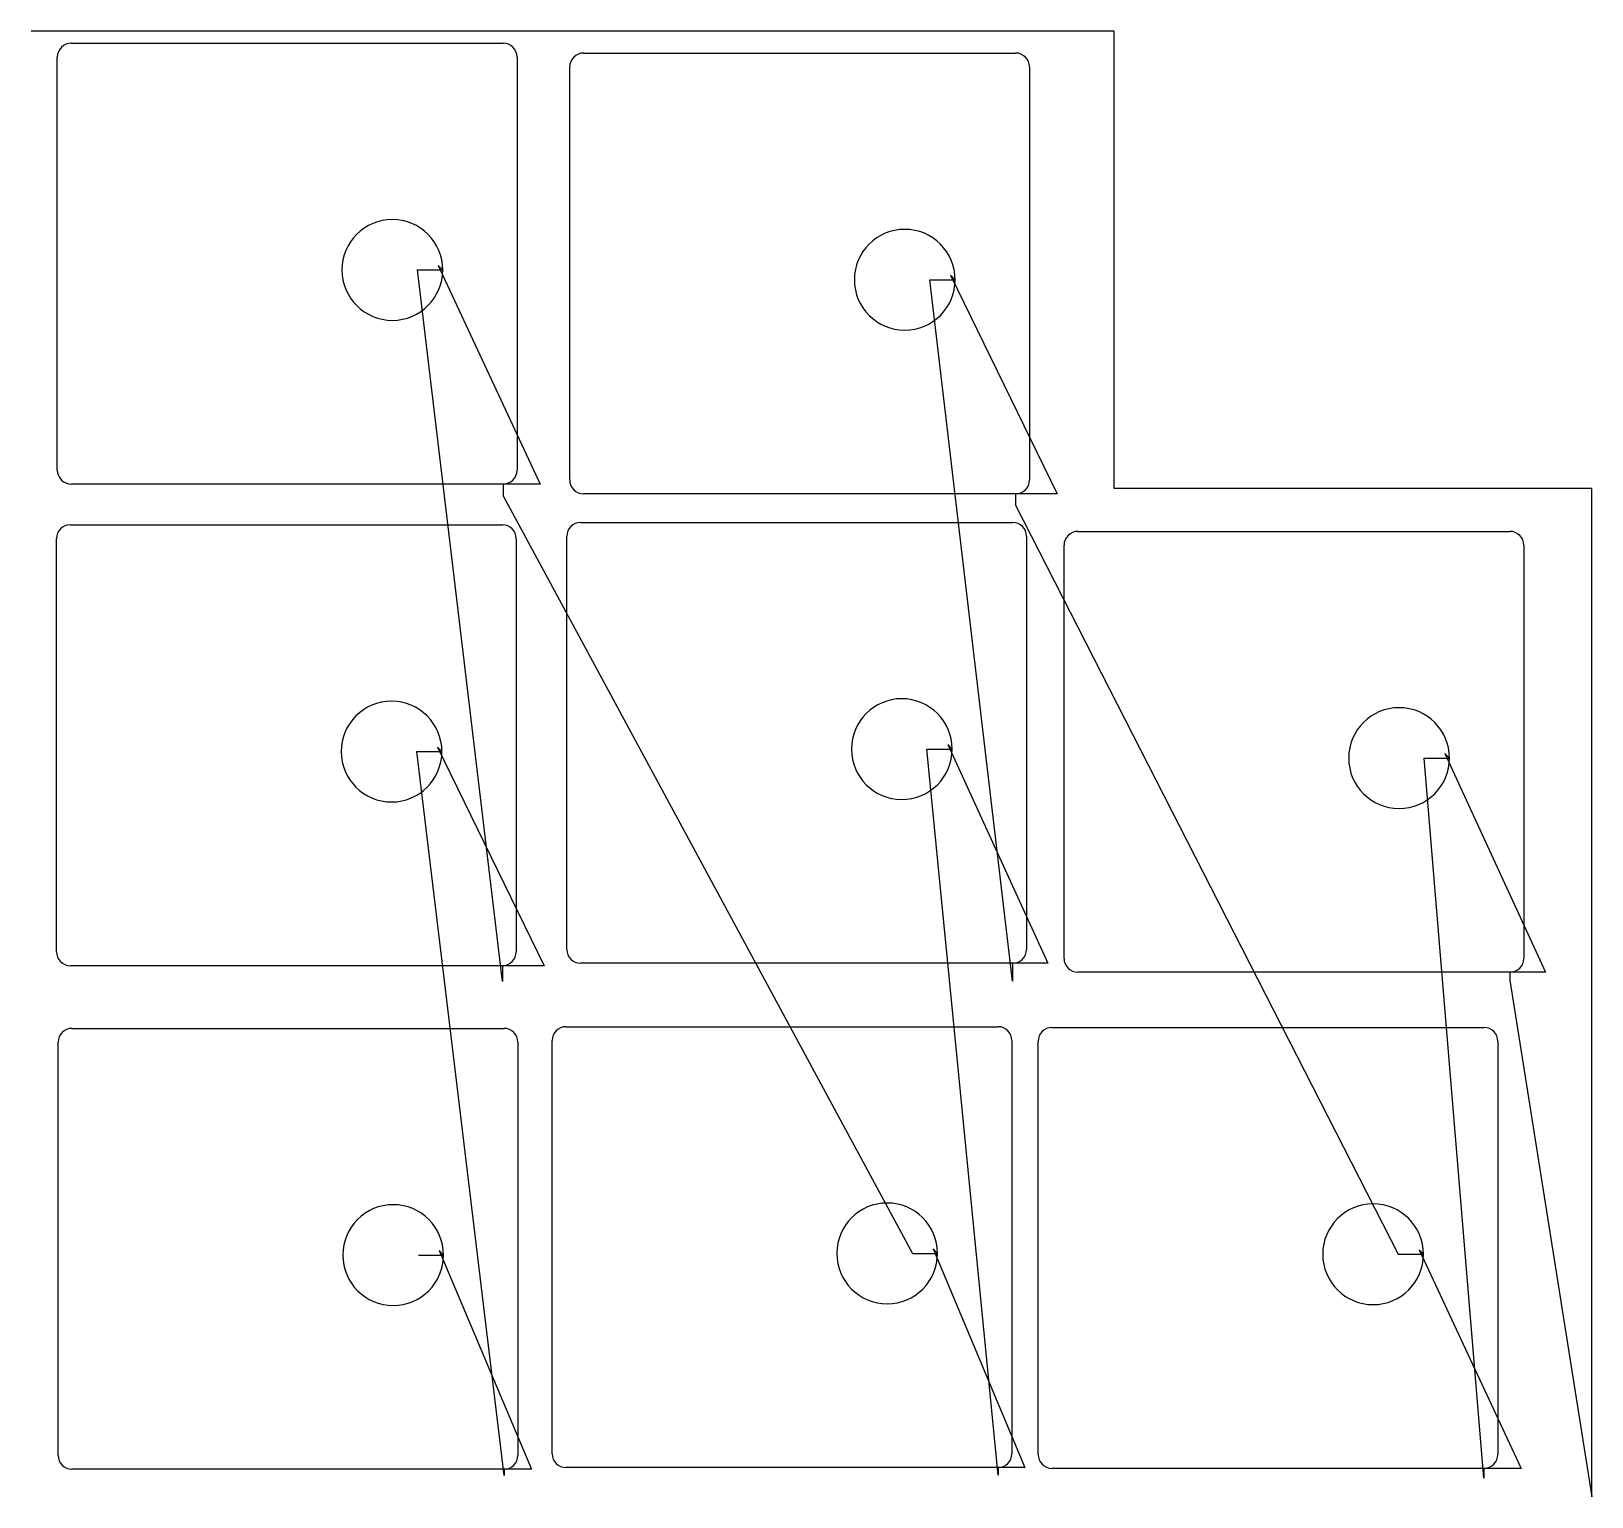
# Model space of a CAD drawing. Header units: metres. Extents: x 1304 to 2543, y 0 to 1164.
import ezdxf

# ---------------------------------------------------------------- set-up
doc = ezdxf.new("R2010")
doc.units = ezdxf.units.M

msp = doc.modelspace()

# ---------------------------------------------------------------- linework, layer by layer
at = {"layer": 'TOOL_0'}
for p, q in [((1305.451, 1163.625), (1304.451, 1163.625)), ((2164.212, 1163.625), (1305.451, 1163.625)), ((1336.177, 1154.071), (1679.177, 1154.071)), ((2164.212, 800.542), (2164.212, 1163.625)), ((1325.177, 815.071), (1325.177, 1143.071)), ((1690.177, 1143.071), (1690.177, 815.071)), ((1742.968, 1146.312), (2085.968, 1146.312)), ((1731.968, 807.312), (1731.968, 1135.312)), ((2096.968, 1135.312), (2096.968, 807.312)), ((1678.534, 409.125), (1611.178, 974.07)), ((1611.178, 974.07), (1631.178, 974.07)), ((1631.178, 974.07), (1627.642, 977.606)), ((1627.642, 977.606), (1708.547, 804.071)), ((2037.969, 966.311), (2034.433, 969.847)), ((2034.433, 969.847), (2119.048, 796.312)), ((2083.641, 409.503), (2017.969, 966.311)), ((2017.969, 966.311), (2037.969, 966.311)), ((1679.177, 804.071), (1336.177, 804.071)), ((1708.547, 804.071), (1679.177, 804.071)), ((1679.177, 804.071), (1679.177, 794.69)), ((1679.177, 794.69), (2004.05, 193.234)), ((2085.968, 796.312), (1742.968, 796.312)), ((2119.048, 796.312), (2085.968, 796.312)), ((2085.968, 796.312), (2085.968, 787.439)), ((2543.45, 800.542), (2164.212, 800.542)), ((2543.45, 1.008), (2543.45, 800.542)), ((2085.968, 787.439), (2389.835, 192.591)), ((1335.534, 771.689), (1678.534, 771.689)), ((1740.641, 773.632), (2083.641, 773.632)), ((1324.534, 432.689), (1324.534, 760.689)), ((1689.534, 760.689), (1689.534, 432.689)), ((1729.641, 434.632), (1729.641, 762.632)), ((2094.641, 762.632), (2094.641, 434.632)), ((2135.443, 766.521), (2478.443, 766.521)), ((2124.443, 427.521), (2124.443, 755.521)), ((2489.443, 755.521), (2489.443, 427.521)), ((1630.535, 591.688), (1626.999, 595.224)), ((1626.999, 595.224), (1711.641, 421.689)), ((2035.642, 593.631), (2032.106, 597.167)), ((2032.106, 597.167), (2111.568, 423.632)), ((1679.823, 17.015), (1610.535, 591.688)), ((1610.535, 591.688), (1630.535, 591.688)), ((2072.049, 17.278), (2015.642, 593.631)), ((2015.642, 593.631), (2035.642, 593.631)), ((2457.834, 14.693), (2410.444, 586.52)), ((2410.444, 586.52), (2430.444, 586.52)), ((2430.444, 586.52), (2426.908, 590.056)), ((2426.908, 590.056), (2506.79, 416.521)), ((1678.534, 421.689), (1335.534, 421.689)), ((1711.641, 421.689), (1678.534, 421.689)), ((1678.534, 421.689), (1678.534, 409.125)), ((2083.641, 423.632), (1740.641, 423.632)), ((2111.568, 423.632), (2083.641, 423.632)), ((2083.641, 423.632), (2083.641, 409.503)), ((2478.443, 416.521), (2135.443, 416.521)), ((2506.79, 416.521), (2478.443, 416.521)), ((2478.443, 416.521), (2478.443, 410.063)), ((2478.443, 410.063), (2543.45, 0.008)), ((1336.823, 371.938), (1679.823, 371.938)), ((1729.049, 373.235), (2072.049, 373.235)), ((2114.834, 372.592), (2457.834, 372.592)), ((1325.823, 32.938), (1325.823, 360.938)), ((1690.823, 360.938), (1690.823, 32.938)), ((1718.049, 34.235), (1718.049, 362.235)), ((2083.049, 362.235), (2083.049, 34.235)), ((2103.834, 33.592), (2103.834, 361.592)), ((2468.834, 361.592), (2468.834, 33.592)), ((1611.824, 191.938), (1631.824, 191.938)), ((1631.824, 191.938), (1628.288, 195.474)), ((1628.288, 195.474), (1701.553, 21.938)), ((2004.05, 193.234), (2024.05, 193.234)), ((2024.05, 193.234), (2020.514, 196.77)), ((2020.514, 196.77), (2093.449, 23.235)), ((2389.835, 192.591), (2409.835, 192.591)), ((2409.835, 192.591), (2406.299, 196.127)), ((2406.299, 196.127), (2487.438, 22.592)), ((1679.823, 21.938), (1336.823, 21.938)), ((1701.553, 21.938), (1679.823, 21.938)), ((1679.823, 21.938), (1679.823, 17.015)), ((2072.049, 23.235), (1729.049, 23.235)), ((2093.449, 23.235), (2072.049, 23.235)), ((2072.049, 23.235), (2072.049, 17.278)), ((2457.834, 22.592), (2114.834, 22.592)), ((2487.438, 22.592), (2457.834, 22.592)), ((2457.834, 22.592), (2457.834, 14.693)), ((2543.45, 0.008), (2543.45, 1.008)), ((2543.45, 1.008), (2543.45, 0.008)), ((2543.45, 0.008), (2543.45, 1.008))]:
    msp.add_line(p, q, dxfattribs=at)
for centre, radius, start, end in [((1336.177, 1143.071), 11, 90, 180), ((1679.177, 1143.071), 11, 0, 90), ((1742.968, 1135.312), 11, 90, 180), ((2085.968, 1135.312), 11, 0, 90), ((1591.178, 974.07), 40, 0, 180), ((1997.969, 966.311), 40, 0, 180), ((1591.178, 974.07), 40, 180, 0), ((1997.969, 966.311), 40, 180, 0), ((1336.177, 815.071), 11, 180, 270), ((1679.177, 815.071), 11, 270, 0), ((1742.968, 807.312), 11, 180, 270), ((2085.968, 807.312), 11, 270, 0), ((1335.534, 760.689), 11, 90, 180), ((1678.534, 760.689), 11, 0, 90), ((1740.641, 762.632), 11, 90, 180), ((2083.641, 762.632), 11, 0, 90), ((2135.443, 755.521), 11, 90, 180), ((2478.443, 755.521), 11, 0, 90), ((1995.642, 593.631), 40, 0, 180), ((1590.535, 591.688), 40, 0, 180), ((2390.444, 586.52), 40, 0, 180), ((1590.535, 591.688), 40, 180, 0), ((1995.642, 593.631), 40, 180, 0), ((2390.444, 586.52), 40, 180, 0), ((1740.641, 434.632), 11, 180, 270), ((2083.641, 434.632), 11, 270, 0), ((1335.534, 432.689), 11, 180, 270), ((1678.534, 432.689), 11, 270, 0), ((2135.443, 427.521), 11, 180, 270), ((2478.443, 427.521), 11, 270, 0), ((1336.823, 360.938), 11, 90, 180), ((1679.823, 360.938), 11, 0, 90), ((1729.049, 362.235), 11, 90, 180), ((2072.049, 362.235), 11, 0, 90), ((2114.834, 361.592), 11, 90, 180), ((2457.834, 361.592), 11, 0, 90), ((1591.824, 191.938), 40, 0, 180), ((1984.05, 193.234), 40, 0, 180), ((2369.835, 192.591), 40, 0, 180), ((1591.824, 191.938), 40, 180, 0), ((1984.05, 193.234), 40, 180, 0), ((2369.835, 192.591), 40, 180, 0), ((1336.823, 32.938), 11, 180, 270), ((1679.823, 32.938), 11, 270, 0), ((1729.049, 34.235), 11, 180, 270), ((2072.049, 34.235), 11, 270, 0), ((2114.834, 33.592), 11, 180, 270), ((2457.834, 33.592), 11, 270, 0)]:
    msp.add_arc(centre, radius, start, end, dxfattribs=at)

doc.saveas('drawing.dxf')
